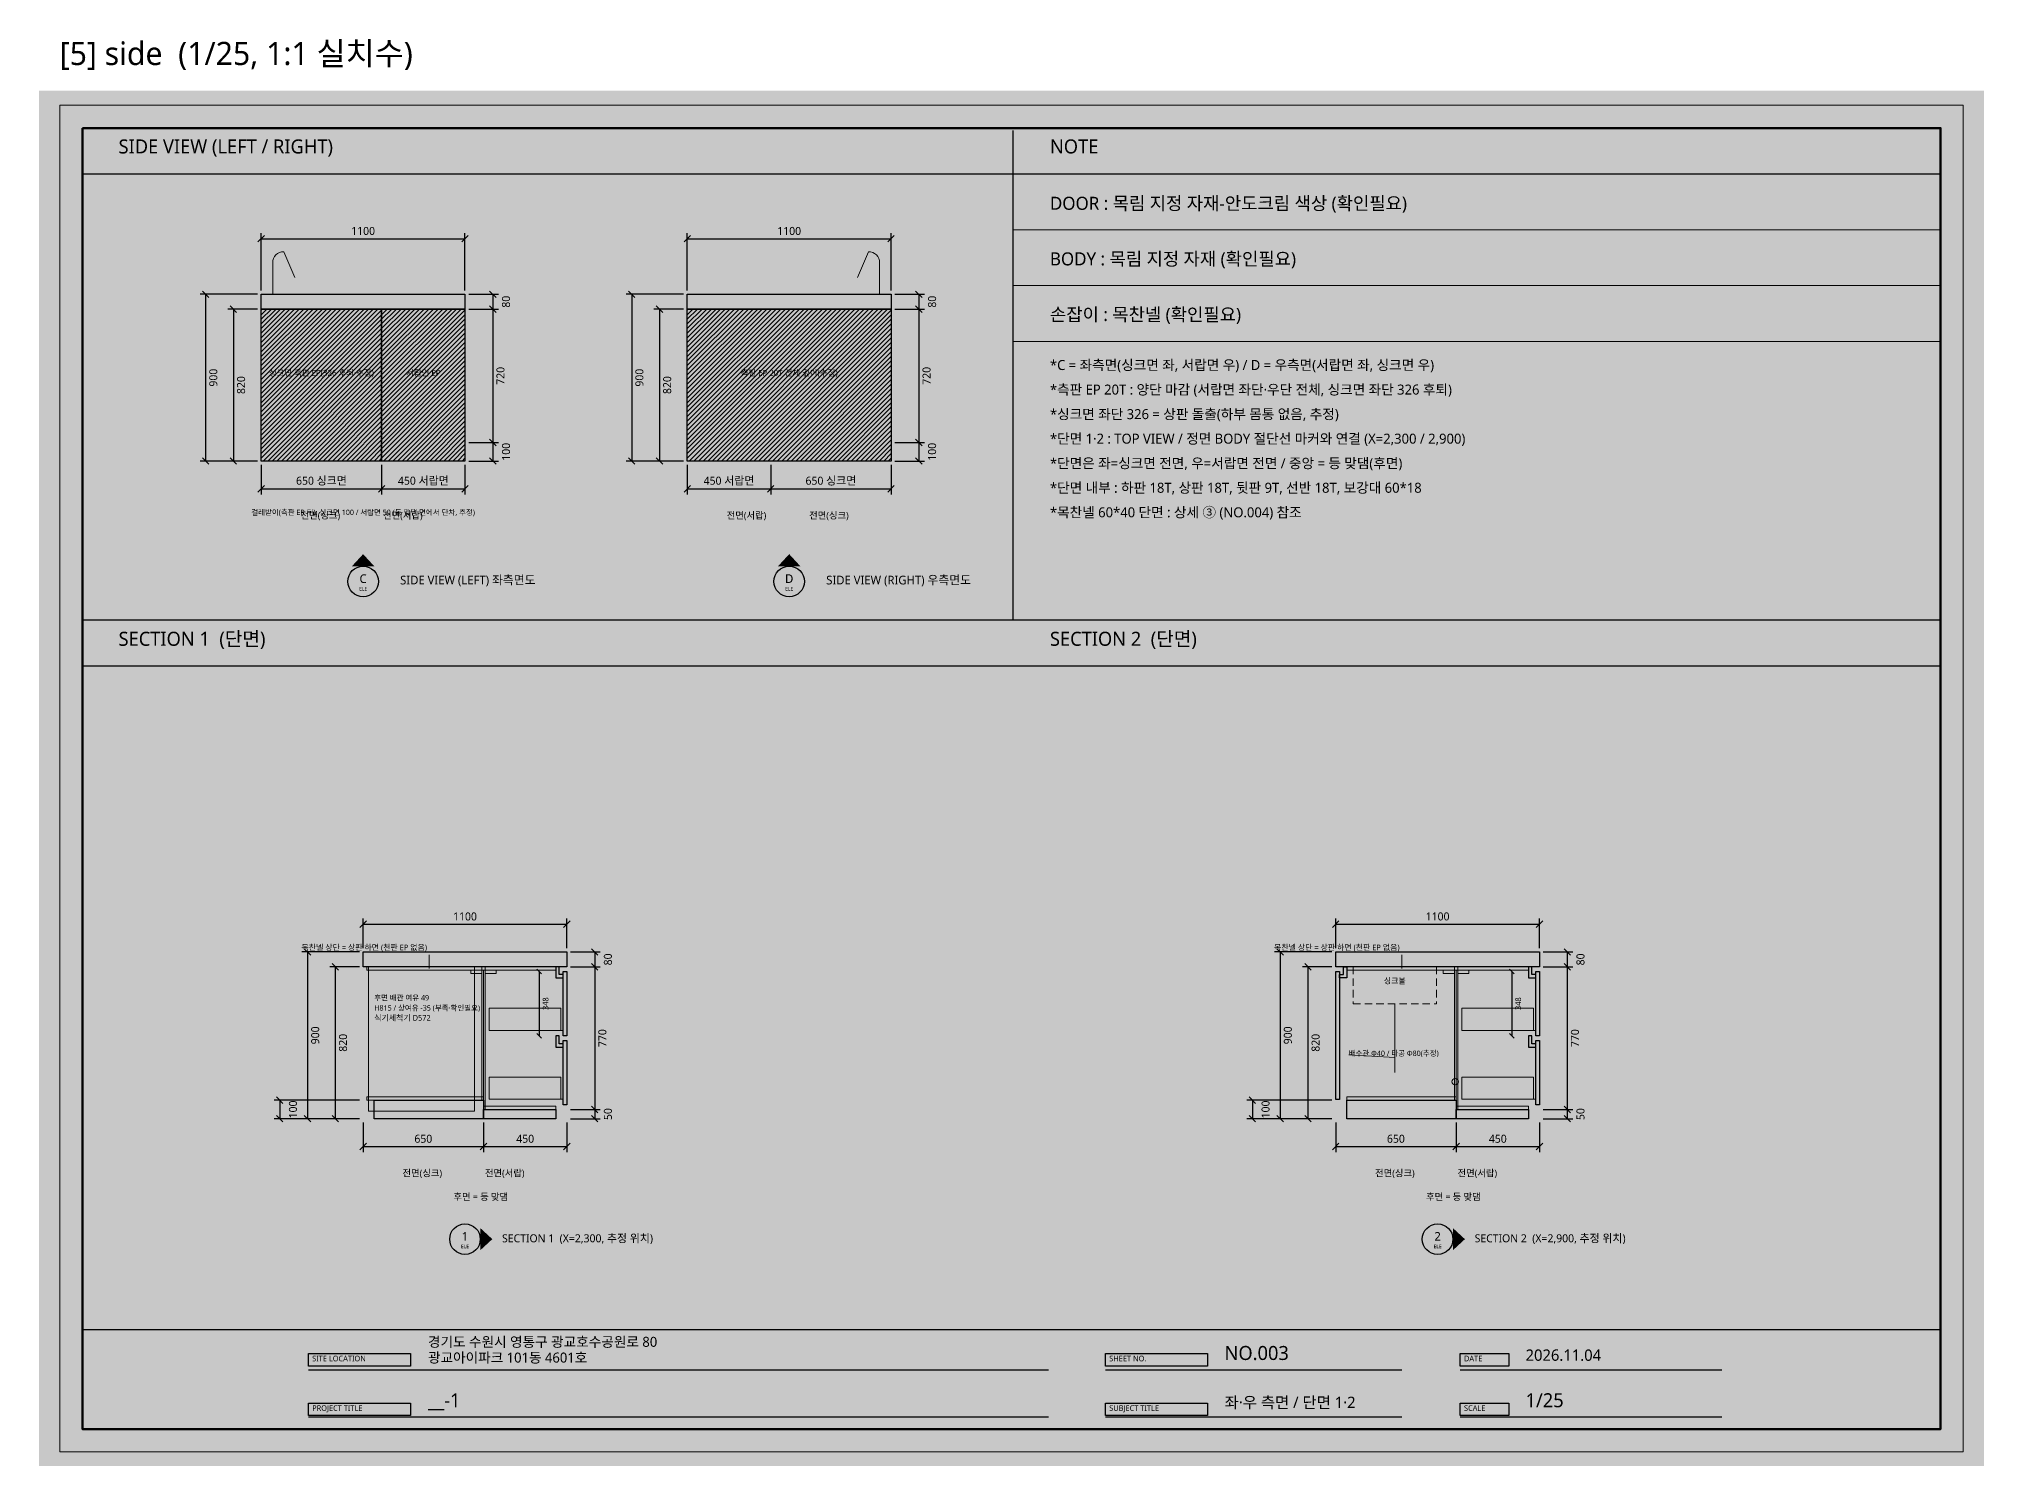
# Model space of a CAD drawing. Header units: millimetres. Extents: x 0 to 77490, y 0 to 7704.
# Drawn here: x 43890 to 54390, y 0 to 7704 of the extents above; entities that cross this region are included whole.
import ezdxf
from ezdxf.enums import TextEntityAlignment as Align

# ---------------------------------------------------------------- set-up
doc = ezdxf.new("R2010")
doc.units = ezdxf.units.MM
doc.header["$LTSCALE"] = 25
doc.layers.add('BG', color=7, linetype='Continuous', lineweight=0)
for name, color, linetype, lineweight, true_color in [('DIM', 7, 'Continuous', 13, 0x969696), ('FRAME', 7, 'Continuous', 100, 0x000000), ('NOTE_BLUE', 7, 'Continuous', 9, 0x0000ff), ('NOTE_RED', 7, 'Continuous', 25, 0xde0038), ('OUTLINE', 7, 'Continuous', 25, 0x000000), ('TEXT', 7, 'Continuous', 13, 0x000000), ('THIN', 7, 'Continuous', 5, 0x6e6e6e)]:
    doc.layers.add(name, color=color, linetype=linetype, lineweight=lineweight, true_color=true_color)
doc.layers.add('SHEET_FRAME_INFO', color=8, linetype='Continuous')
doc.styles.add('MALGUN', font='malgun.ttf')
doc.dimstyles.new('KAB', dxfattribs={"dimscale": 25, "dimtxt": 1.73, "dimasz": 0, "dimexe": 1.2, "dimexo": 0.8, "dimgap": 0.8, "dimtad": 1, "dimdec": 0, "dimtxsty": 'MALGUN', "dimtsz": 0.7, "dimcen": 2.5, "dimclrd": 256, "dimclre": 256, "dimclrt": 256, "dimazin": 3, "dimtfac": 1, "dimtmove": 0, "dimatfit": 3})

# ---------------------------------------------------------------- blocks, each defined once
blk = doc.blocks.new('FRAME_SHEET5')
at = {"layer": 'FRAME', "true_color": 0x555555}
h = blk.add_hatch(color=7, dxfattribs=at)
h.dxf.hatch_style = 1
h.paths.add_polyline_path([(1455, 607.5), (2005, 607.5), (2005, 540), (1455, 540)])
h = blk.add_hatch(color=7, dxfattribs=at)
h.dxf.hatch_style = 1
h.paths.add_polyline_path([(5757.5, 607.5), (6307.5, 607.5), (6307.5, 540), (5757.5, 540)])
h = blk.add_hatch(color=7, dxfattribs=at)
h.dxf.hatch_style = 1
h.paths.add_polyline_path([(7672.5, 607.5), (7935, 607.5), (7935, 540), (7672.5, 540)])
h = blk.add_hatch(color=7, dxfattribs=at)
h.dxf.hatch_style = 1
h.paths.add_polyline_path([(1455, 340), (2005, 340), (2005, 272.5), (1455, 272.5)])
h = blk.add_hatch(color=7, dxfattribs=at)
h.dxf.hatch_style = 1
h.paths.add_polyline_path([(5757.5, 340), (6307.5, 340), (6307.5, 272.5), (5757.5, 272.5)])
h = blk.add_hatch(color=7, dxfattribs=at)
h.dxf.hatch_style = 1
h.paths.add_polyline_path([(7672.5, 340), (7935, 340), (7935, 272.5), (7672.5, 272.5)])
at = {"layer": 'FRAME', "lineweight": 25, "true_color": 0x000000}
for p, q in [((5257.5, 7210), (5257.5, 4567.5)), ((235, 6975), (10265, 6975)), ((235, 4567.5), (10265, 4567.5)), ((235, 4320), (10265, 4320)), ((235, 737.5), (10265, 737.5))]:
    blk.add_line(p, q, dxfattribs=at)
at = {"layer": 'FRAME', "lineweight": 13, "true_color": 0x000000}
for p, q in [((5257.5, 6672.5), (10265, 6672.5)), ((5257.5, 6372.5), (10265, 6372.5)), ((5257.5, 6070), (10265, 6070))]:
    blk.add_line(p, q, dxfattribs=at)
blk.add_lwpolyline([(112.5, 7345), (10387.5, 7345), (10387.5, 77.5), (112.5, 77.5)], close=True, dxfattribs=at)
at = {"layer": 'FRAME', "lineweight": 100, "true_color": 0x000000}
blk.add_lwpolyline([(235, 7222.5), (10265, 7222.5), (10265, 200), (235, 200)], close=True, dxfattribs=at)
at = {"layer": 'OUTLINE', "lineweight": 25, "true_color": 0x000000}
for p, q in [((1455, 520), (5450, 520)), ((5757.5, 520), (7357.5, 520)), ((7672.5, 520), (9085, 520)), ((1455, 265), (5450, 265)), ((5757.5, 265), (7357.5, 265)), ((7672.5, 265), (9085, 265))]:
    blk.add_line(p, q, dxfattribs=at)
for points in [[(1455, 607.5), (2005, 607.5), (2005, 540), (1455, 540)], [(5757.5, 607.5), (6307.5, 607.5), (6307.5, 540), (5757.5, 540)], [(7672.5, 607.5), (7935, 607.5), (7935, 540), (7672.5, 540)], [(1455, 340), (2005, 340), (2005, 272.5), (1455, 272.5)], [(5757.5, 340), (6307.5, 340), (6307.5, 272.5), (5757.5, 272.5)], [(7672.5, 340), (7935, 340), (7935, 272.5), (7672.5, 272.5)]]:
    blk.add_lwpolyline(points, close=True, dxfattribs=at)
at = {"layer": 'TEXT', "true_color": 0x000000, "style": 'MALGUN'}
for s, height, p in [('SIDE VIEW (LEFT / RIGHT)', 75.6, (430, 7062.5)), ('NOTE', 75.6, (5457.5, 7062.5)), ('SECTION 1  (단면)', 75.6, (430, 4405)), ('SECTION 2  (단면)', 75.6, (5457.5, 4405)), ('경기도 수원시 영통구 광교호수공원로 80', 54, (2100, 627.5)), ('NO.003', 75.6, (6400, 550)), ('2026.11.04', 61.2, (8025, 550)), ('광교아이파크 101동 4601호', 54, (2100, 542.5)), ('__-1', 75.6, (2100, 295)), ('좌·우 측면 / 단면 1·2', 61.2, (6400, 295)), ('1/25', 75.6, (8025, 295))]:
    blk.add_text(s, height=height, dxfattribs=at).set_placement(p, align=Align.BOTTOM_LEFT)
at = {"layer": 'TEXT', "true_color": 0xffffff, "style": 'MALGUN'}
for s, p in [('SITE LOCATION', (1475, 556.25)), ('SHEET NO.', (5777.5, 556.25)), ('DATE', (7692.5, 556.25)), ('PROJECT TITLE', (1475, 288.75)), ('SUBJECT TITLE', (5777.5, 288.75)), ('SCALE', (7692.5, 288.75))]:
    blk.add_text(s, height=30.6, dxfattribs=at).set_placement(p, align=Align.BOTTOM_LEFT)
blk = doc.blocks.new('NOTE_S5')
at = {"layer": 'NOTE_BLUE', "true_color": 0x0000ff, "style": 'MALGUN'}
for s, p in [('*측판 EP 20T : 양단 마감 (서랍면 좌단·우단 전체, 싱크면 좌단 326 후퇴)', (5457.5, 5767.5)), ('*단면은 좌=싱크면 전면, 우=서랍면 전면 / 중앙 = 등 맞댐(후면)', (5457.5, 5370)), ('*목찬넬 60*40 단면 : 상세 ③ (NO.004) 참조', (5457.5, 5105))]:
    blk.add_text(s, height=54, dxfattribs=at).set_placement(p, align=Align.BOTTOM_LEFT)
at = {"layer": 'NOTE_RED', "true_color": 0xde0038, "style": 'MALGUN'}
for s, height, p in [('손잡이 : 목찬넬 (확인필요)', 70.2, (5457.5, 6160)), ('*싱크면 좌단 326 = 상판 돌출(하부 몸통 없음, 추정)', 54, (5457.5, 5635))]:
    blk.add_text(s, height=height, dxfattribs=at).set_placement(p, align=Align.BOTTOM_LEFT)
at = {"layer": 'TEXT', "true_color": 0x000000, "style": 'MALGUN'}
for s, height, p in [('DOOR : 목림 지정 자재-안도크림 색상 (확인필요)', 70.2, (5457.5, 6760)), ('BODY : 목림 지정 자재 (확인필요)', 70.2, (5457.5, 6460)), ('*C = 좌측면(싱크면 좌, 서랍면 우) / D = 우측면(서랍면 좌, 싱크면 우)', 54, (5457.5, 5900)), ('*단면 1·2 : TOP VIEW / 정면 BODY 절단선 마커와 연결 (X=2,300 / 2,900)', 54, (5457.5, 5502.5)), ('*단면 내부 : 하판 18T, 상판 18T, 뒷판 9T, 선반 18T, 보강대 60*18', 54, (5457.5, 5237.5))]:
    blk.add_text(s, height=height, dxfattribs=at).set_placement(p, align=Align.BOTTOM_LEFT)
blk = doc.blocks.new('VIEW_SIDE_LEFT_S5')
at = {"layer": 'OUTLINE', "true_color": 0x000000}
h = blk.add_hatch(color=7, dxfattribs=at)
h.dxf.hatch_style = 1
h.paths.add_polyline_path([(1375, 5140), (1292.5, 5140), (1292.5, 5170), (1225, 5125), (1292.5, 5080), (1292.5, 5110), (1375, 5110)])
at = {"layer": 'OUTLINE', "true_color": 0xe1e1e1}
h = blk.add_hatch(color=7, dxfattribs=at)
h.dxf.hatch_style = 1
h.paths.add_polyline_path([(1387.5, 5147.5), (1667.5, 5147.5), (1667.5, 5085), (1387.5, 5085)])
h = blk.add_hatch(color=7, dxfattribs=at)
h.dxf.hatch_style = 1
h.paths.add_polyline_path([(1832.5, 5147.5), (2112.5, 5147.5), (2112.5, 5085), (1832.5, 5085)])
at = {"layer": 'OUTLINE', "true_color": 0x000000}
h = blk.add_hatch(color=7, dxfattribs=at)
h.dxf.hatch_style = 1
h.paths.add_polyline_path([(2125, 5110), (2207.5, 5110), (2207.5, 5080), (2275, 5125), (2207.5, 5170), (2207.5, 5140), (2125, 5140)])
h = blk.add_hatch(color=7, dxfattribs=at)
h.dxf.hatch_style = 1
h.paths.add_polyline_path([(1690, 4857.5), (1810, 4857.5), (1750, 4922.5)])
at = {"layer": 'THIN', "lineweight": 5, "true_color": 0xa5a5a5}
h = blk.add_hatch(dxfattribs=at)
h.set_pattern_fill('ANSI31', scale=5.56777)
h.paths.add_polyline_path([(1200, 6245), (1850, 6245), (1850, 5425), (1200, 5425)])
h = blk.add_hatch(dxfattribs=at)
h.set_pattern_fill('ANSI31', scale=5.56777)
h.paths.add_polyline_path([(1850, 6245), (2300, 6245), (2300, 5425), (1850, 5425)])
at = {"layer": 'OUTLINE', "lineweight": 25, "true_color": 0x000000}
blk.add_line((1850, 5425), (1850, 6245), dxfattribs=at)
for points in [[(1200, 6325), (2300, 6325), (2300, 6245), (1200, 6245)], [(1200, 6245), (1850, 6245), (1850, 5425), (1200, 5425)], [(1850, 6245), (2300, 6245), (2300, 5425), (1850, 5425)]]:
    blk.add_lwpolyline(points, close=True, dxfattribs=at)
blk.add_circle((1750, 4775), 82.5, dxfattribs=at)
at = {"layer": 'THIN', "lineweight": 5, "true_color": 0x6e6e6e}
blk.add_lwpolyline([(1262, 6325), (1262, 6495), (1262, 6495), (1263.2, 6506.7), (1266.6, 6518), (1272.1, 6528.3), (1279.6, 6537.4), (1288.7, 6544.9), (1299, 6550.4), (1310.3, 6553.8), (1322, 6555), (1382, 6415)], dxfattribs=at)
at = {"layer": 'NOTE_BLUE', "true_color": 0x0000ff, "style": 'MALGUN'}
for s, p in [('싱크면 측판 EP(326 후퇴·추정)', (1525, 5875)), ('서랍면 EP', (2075, 5875))]:
    blk.add_text(s, height=32.4, dxfattribs=at).set_placement(p, align=Align.BOTTOM_CENTER)
at = {"layer": 'TEXT', "true_color": 0x5a5a5a, "style": 'MALGUN'}
blk.add_text('걸레받이(측판 EP 뒤): 싱크면 100 / 서랍면 50 (등 맞댐 면에서 단차, 추정)', height=28.8, dxfattribs=at).set_placement((1750, 5125), align=Align.BOTTOM_CENTER)
at = {"layer": 'TEXT', "true_color": 0x000000, "style": 'MALGUN'}
for s, height, p in [('전면(싱크)', 36, (1412.5, 5102.5)), ('전면(서랍)', 36, (1857.5, 5102.5)), ('SIDE VIEW (LEFT) 좌측면도', 46.8, (1950, 4745))]:
    blk.add_text(s, height=height, dxfattribs=at).set_placement(p, align=Align.BOTTOM_LEFT)
for s, height, p in [('ELE', 19.8, (1750, 4720)), ('C', 46.8, (1750, 4752.5))]:
    blk.add_text(s, height=height, dxfattribs=at).set_placement(p, align=Align.BOTTOM_CENTER)
at = {"layer": 'DIM', "lineweight": 13, "true_color": 0x5a5a5a}
blk.add_linear_dim(base=(1200, 6625), p1=(1200, 6325), p2=(2300, 6325), dimstyle='KAB', override={"dimscale": 25, "dimtxt": 1.728, "dimtsz": 0.7}, dxfattribs=at).render()
for base, p1, p2 in [((900, 6325), (1200, 6325), (1200, 5425)), ((2450, 6325), (2300, 6325), (2300, 6245)), ((1050, 6245), (1200, 6245), (1200, 5425)), ((2450, 6245), (2300, 6245), (2300, 5525)), ((2450, 5525), (2300, 5525), (2300, 5425))]:
    blk.add_linear_dim(base=base, p1=p1, p2=p2, angle=90, dimstyle='KAB', override={"dimscale": 25, "dimtxt": 1.728, "dimtsz": 0.7}, dxfattribs=at).render()
for base, p1, p2, text in [((1200, 5275), (1200, 5425), (1850, 5425), '<> 싱크면'), ((1850, 5275), (1850, 5425), (2300, 5425), '<> 서랍면')]:
    blk.add_linear_dim(base=base, p1=p1, p2=p2, text=text, dimstyle='KAB', override={"dimscale": 25, "dimtxt": 1.728, "dimtsz": 0.7}, dxfattribs=at).render()
blk = doc.blocks.new('VIEW_SIDE_RIGHT_S5')
at = {"layer": 'OUTLINE', "true_color": 0x000000}
h = blk.add_hatch(color=7, dxfattribs=at)
h.dxf.hatch_style = 1
h.paths.add_polyline_path([(3675, 5140), (3592.5, 5140), (3592.5, 5170), (3525, 5125), (3592.5, 5080), (3592.5, 5110), (3675, 5110)])
at = {"layer": 'OUTLINE', "true_color": 0xe1e1e1}
h = blk.add_hatch(color=7, dxfattribs=at)
h.dxf.hatch_style = 1
h.paths.add_polyline_path([(3687.5, 5147.5), (3967.5, 5147.5), (3967.5, 5085), (3687.5, 5085)])
h = blk.add_hatch(color=7, dxfattribs=at)
h.dxf.hatch_style = 1
h.paths.add_polyline_path([(4132.5, 5147.5), (4412.5, 5147.5), (4412.5, 5085), (4132.5, 5085)])
at = {"layer": 'OUTLINE', "true_color": 0x000000}
h = blk.add_hatch(color=7, dxfattribs=at)
h.dxf.hatch_style = 1
h.paths.add_polyline_path([(4425, 5110), (4507.5, 5110), (4507.5, 5080), (4575, 5125), (4507.5, 5170), (4507.5, 5140), (4425, 5140)])
h = blk.add_hatch(color=7, dxfattribs=at)
h.dxf.hatch_style = 1
h.paths.add_polyline_path([(3990, 4857.5), (4110, 4857.5), (4050, 4922.5)])
at = {"layer": 'THIN', "lineweight": 5, "true_color": 0xa5a5a5}
h = blk.add_hatch(dxfattribs=at)
h.set_pattern_fill('ANSI31', scale=5.56777)
h.paths.add_polyline_path([(3500, 6245), (4600, 6245), (4600, 5425), (3500, 5425)])
at = {"layer": 'OUTLINE', "lineweight": 25, "true_color": 0x000000}
for points in [[(3500, 6325), (4600, 6325), (4600, 6245), (3500, 6245)], [(3500, 6245), (4600, 6245), (4600, 5425), (3500, 5425)]]:
    blk.add_lwpolyline(points, close=True, dxfattribs=at)
blk.add_circle((4050, 4775), 82.5, dxfattribs=at)
at = {"layer": 'THIN', "lineweight": 5, "true_color": 0x6e6e6e}
blk.add_lwpolyline([(4538, 6325), (4538, 6495), (4538, 6495), (4536.8, 6506.7), (4533.4, 6518), (4527.9, 6528.3), (4520.4, 6537.4), (4511.3, 6544.9), (4501, 6550.4), (4489.7, 6553.8), (4478, 6555), (4418, 6415)], dxfattribs=at)
at = {"layer": 'NOTE_BLUE', "true_color": 0x0000ff, "style": 'MALGUN'}
blk.add_text('측판 EP 20T 전체 깊이(추정)', height=32.4, dxfattribs=at).set_placement((4050, 5875), align=Align.BOTTOM_CENTER)
at = {"layer": 'TEXT', "true_color": 0x000000, "style": 'MALGUN'}
for s, height, p in [('전면(서랍)', 36, (3712.5, 5102.5)), ('전면(싱크)', 36, (4157.5, 5102.5)), ('SIDE VIEW (RIGHT) 우측면도', 46.8, (4250, 4745))]:
    blk.add_text(s, height=height, dxfattribs=at).set_placement(p, align=Align.BOTTOM_LEFT)
for s, height, p in [('ELE', 19.8, (4050, 4720)), ('D', 46.8, (4050, 4752.5))]:
    blk.add_text(s, height=height, dxfattribs=at).set_placement(p, align=Align.BOTTOM_CENTER)
at = {"layer": 'DIM', "lineweight": 13, "true_color": 0x5a5a5a}
blk.add_linear_dim(base=(3500, 6625), p1=(3500, 6325), p2=(4600, 6325), dimstyle='KAB', override={"dimscale": 25, "dimtxt": 1.728, "dimtsz": 0.7}, dxfattribs=at).render()
for base, p1, p2 in [((3200, 6325), (3500, 6325), (3500, 5425)), ((4750, 6325), (4600, 6325), (4600, 6245)), ((3350, 6245), (3500, 6245), (3500, 5425)), ((4750, 6245), (4600, 6245), (4600, 5525)), ((4750, 5525), (4600, 5525), (4600, 5425))]:
    blk.add_linear_dim(base=base, p1=p1, p2=p2, angle=90, dimstyle='KAB', override={"dimscale": 25, "dimtxt": 1.728, "dimtsz": 0.7}, dxfattribs=at).render()
for base, p1, p2, text in [((3500, 5275), (3500, 5425), (3950, 5425), '<> 서랍면'), ((3950, 5275), (3950, 5425), (4600, 5425), '<> 싱크면')]:
    blk.add_linear_dim(base=base, p1=p1, p2=p2, text=text, dimstyle='KAB', override={"dimscale": 25, "dimtxt": 1.728, "dimtsz": 0.7}, dxfattribs=at).render()
blk = doc.blocks.new('SECTION_1_S5')
at = {"layer": 'OUTLINE', "true_color": 0x000000}
h = blk.add_hatch(color=7, dxfattribs=at)
h.dxf.hatch_style = 1
h.paths.add_polyline_path([(1925, 1590), (1842.5, 1590), (1842.5, 1620), (1775, 1575), (1842.5, 1530), (1842.5, 1560), (1925, 1560)])
at = {"layer": 'OUTLINE', "true_color": 0xe1e1e1}
h = blk.add_hatch(color=7, dxfattribs=at)
h.dxf.hatch_style = 1
h.paths.add_polyline_path([(1937.5, 1597.5), (2217.5, 1597.5), (2217.5, 1535), (1937.5, 1535)])
h = blk.add_hatch(color=7, dxfattribs=at)
h.dxf.hatch_style = 1
h.paths.add_polyline_path([(2382.5, 1597.5), (2662.5, 1597.5), (2662.5, 1535), (2382.5, 1535)])
at = {"layer": 'OUTLINE', "true_color": 0x000000}
h = blk.add_hatch(color=7, dxfattribs=at)
h.dxf.hatch_style = 1
h.paths.add_polyline_path([(2675, 1560), (2757.5, 1560), (2757.5, 1530), (2825, 1575), (2757.5, 1620), (2757.5, 1590), (2675, 1590)])
at = {"layer": 'OUTLINE', "true_color": 0xe1e1e1}
h = blk.add_hatch(color=7, dxfattribs=at)
h.dxf.hatch_style = 1
h.paths.add_polyline_path([(2212.5, 1470), (2587.5, 1470), (2587.5, 1407.5), (2212.5, 1407.5)])
at = {"layer": 'OUTLINE', "true_color": 0x000000}
h = blk.add_hatch(color=7, dxfattribs=at)
h.dxf.hatch_style = 1
h.paths.add_polyline_path([(2382.5, 1285), (2382.5, 1165), (2447.5, 1225)])
at = {"layer": 'NOTE_BLUE', "lineweight": 9, "true_color": 0x0000ff}
blk.add_line((2107.5, 2760), (2107.5, 2685), dxfattribs=at)
at = {"layer": 'NOTE_RED', "lineweight": 13, "true_color": 0xde0038}
blk.add_lwpolyline([(1780, 2695), (2352, 2695), (2352, 1915), (1780, 1915)], close=True, dxfattribs=at)
at = {"layer": 'OUTLINE', "lineweight": 25, "true_color": 0x000000}
for points in [[(1750, 2775), (2850, 2775), (2850, 2695), (1750, 2695)], [(2808, 2695), (2790, 2695), (2790, 2635), (2830, 2635), (2830, 2653), (2808, 2653)], [(2830, 2670), (2850, 2670), (2850, 2322), (2830, 2322)], [(2808, 2322), (2790, 2322), (2790, 2262), (2830, 2262), (2830, 2280), (2808, 2280)], [(2830, 2297), (2850, 2297), (2850, 1950), (2830, 1950)], [(1810, 1975), (2400, 1975), (2400, 1875), (1810, 1875)], [(2400, 1925), (2790, 1925), (2790, 1875), (2400, 1875)]]:
    blk.add_lwpolyline(points, close=True, dxfattribs=at)
blk.add_circle((2300, 1225), 82.5, dxfattribs=at)
at = {"layer": 'THIN', "lineweight": 5, "true_color": 0x6e6e6e}
for p, q in [((2430, 2352), (2830, 2352)), ((2430, 1980), (2830, 1980))]:
    blk.add_line(p, q, dxfattribs=at)
for points in [[(1770, 2695), (2391, 2695), (2391, 2677), (1770, 2677)], [(2331, 2677), (2391, 2677), (2391, 2659), (2331, 2659)], [(2391, 2677), (2400, 2677), (2400, 1993), (2391, 1993)], [(2400, 2677), (2409, 2677), (2409, 1943), (2400, 1943)], [(2409, 2695), (2790, 2695), (2790, 2677), (2409, 2677)], [(2409, 2677), (2469, 2677), (2469, 2659), (2409, 2659)], [(2430, 2472), (2817, 2472), (2817, 2352), (2430, 2352)], [(2430, 2100), (2817, 2100), (2817, 1980), (2430, 1980)], [(1770, 1993), (2391, 1993), (2391, 1975), (1770, 1975)], [(2409, 1943), (2790, 1943), (2790, 1925), (2409, 1925)]]:
    blk.add_lwpolyline(points, close=True, dxfattribs=at)
at = {"layer": 'NOTE_BLUE', "true_color": 0x0000ff, "style": 'MALGUN'}
blk.add_text('목찬넬 상단 = 상판 하면 (천판 EP 없음)', height=30.6, dxfattribs=at).set_placement((2095, 2775), align=Align.BOTTOM_RIGHT)
at = {"layer": 'NOTE_RED', "true_color": 0xde0038, "style": 'MALGUN'}
for s, height, p in [('후면 배관 여유 49', 28.8, (1810, 2505)), ('식기세척기 D572', 30.6, (1810, 2395)), ('H815 / 상여유 -35 (부족·확인필요)', 28.8, (1810, 2450))]:
    blk.add_text(s, height=height, dxfattribs=at).set_placement(p, align=Align.BOTTOM_LEFT)
at = {"layer": 'TEXT', "true_color": 0x000000, "style": 'MALGUN'}
for s, height, p in [('전면(싱크)', 36, (1962.5, 1552.5)), ('전면(서랍)', 36, (2407.5, 1552.5)), ('후면 = 등 맞댐', 36, (2237.5, 1425)), ('SECTION 1  (X=2,300, 추정 위치)', 43.2, (2500, 1195))]:
    blk.add_text(s, height=height, dxfattribs=at).set_placement(p, align=Align.BOTTOM_LEFT)
for s, height, p in [('1', 46.8, (2300, 1202.5)), ('ELE', 19.8, (2300, 1170))]:
    blk.add_text(s, height=height, dxfattribs=at).set_placement(p, align=Align.BOTTOM_CENTER)
at = {"layer": 'DIM', "lineweight": 13, "true_color": 0x5a5a5a}
for base, p1, p2 in [((1750, 2925), (1750, 2775), (2850, 2775)), ((1750, 1725), (1750, 1875), (2400, 1875)), ((2400, 1725), (2400, 1875), (2850, 1875))]:
    blk.add_linear_dim(base=base, p1=p1, p2=p2, dimstyle='KAB', override={"dimscale": 25, "dimtxt": 1.728, "dimtsz": 0.7}, dxfattribs=at).render()
for base, p1, p2, override in [((1450, 2775), (1750, 2775), (1750, 1875), {"dimscale": 25, "dimtxt": 1.728, "dimtsz": 0.7}), ((3000, 2775), (2850, 2775), (2850, 2695), {"dimscale": 25, "dimtxt": 1.728, "dimtsz": 0.7}), ((1600, 2695), (1750, 2695), (1750, 1875), {"dimscale": 25, "dimtxt": 1.728, "dimtsz": 0.7}), ((2700, 2670), (2700, 2670), (2700, 2322), {"dimscale": 25, "dimtxt": 1.224, "dimtsz": 0.5, "dimse1": 1, "dimse2": 1}), ((3000, 2695), (2850, 2695), (2850, 1925), {"dimscale": 25, "dimtxt": 1.728, "dimtsz": 0.7}), ((1300, 1975), (1750, 1975), (1750, 1875), {"dimscale": 25, "dimtxt": 1.728, "dimtsz": 0.7}), ((3000, 1925), (2850, 1925), (2850, 1875), {"dimscale": 25, "dimtxt": 1.728, "dimtsz": 0.7})]:
    blk.add_linear_dim(base=base, p1=p1, p2=p2, angle=90, dimstyle='KAB', override=override, dxfattribs=at).render()
blk = doc.blocks.new('SECTION_2_S5')
at = {"layer": 'OUTLINE', "true_color": 0x000000}
h = blk.add_hatch(color=7, dxfattribs=at)
h.dxf.hatch_style = 1
h.paths.add_polyline_path([(7175, 1590), (7092.5, 1590), (7092.5, 1620), (7025, 1575), (7092.5, 1530), (7092.5, 1560), (7175, 1560)])
at = {"layer": 'OUTLINE', "true_color": 0xe1e1e1}
h = blk.add_hatch(color=7, dxfattribs=at)
h.dxf.hatch_style = 1
h.paths.add_polyline_path([(7187.5, 1597.5), (7467.5, 1597.5), (7467.5, 1535), (7187.5, 1535)])
h = blk.add_hatch(color=7, dxfattribs=at)
h.dxf.hatch_style = 1
h.paths.add_polyline_path([(7632.5, 1597.5), (7912.5, 1597.5), (7912.5, 1535), (7632.5, 1535)])
at = {"layer": 'OUTLINE', "true_color": 0x000000}
h = blk.add_hatch(color=7, dxfattribs=at)
h.dxf.hatch_style = 1
h.paths.add_polyline_path([(7925, 1560), (8007.5, 1560), (8007.5, 1530), (8075, 1575), (8007.5, 1620), (8007.5, 1590), (7925, 1590)])
at = {"layer": 'OUTLINE', "true_color": 0xe1e1e1}
h = blk.add_hatch(color=7, dxfattribs=at)
h.dxf.hatch_style = 1
h.paths.add_polyline_path([(7462.5, 1470), (7837.5, 1470), (7837.5, 1407.5), (7462.5, 1407.5)])
at = {"layer": 'OUTLINE', "true_color": 0x000000}
h = blk.add_hatch(color=7, dxfattribs=at)
h.dxf.hatch_style = 1
h.paths.add_polyline_path([(7632.5, 1285), (7632.5, 1165), (7697.5, 1225)])
at = {"layer": 'NOTE_BLUE', "lineweight": 9, "true_color": 0x0000ff}
for p, q in [((7357.5, 2760), (7357.5, 2685)), ((7094, 2695), (7094, 2655)), ((7094, 2632.5), (7094, 2592.5)), ((7544, 2695), (7544, 2655)), ((7544, 2632.5), (7544, 2592.5)), ((7094, 2570), (7094, 2530)), ((7544, 2570), (7544, 2530)), ((7094, 2507.5), (7094, 2495)), ((7094, 2495), (7134, 2495)), ((7156.5, 2495), (7196.5, 2495)), ((7219, 2495), (7259, 2495)), ((7281.5, 2495), (7321.5, 2495)), ((7319, 2495), (7319, 2125)), ((7344, 2495), (7384, 2495)), ((7406.5, 2495), (7446.5, 2495)), ((7469, 2495), (7509, 2495)), ((7531.5, 2495), (7544, 2495)), ((7544, 2507.5), (7544, 2495)), ((7070, 2219), (7319, 2205))]:
    blk.add_line(p, q, dxfattribs=at)
blk.add_circle((7645, 2075), 17.5, dxfattribs=at)
at = {"layer": 'OUTLINE', "lineweight": 25, "true_color": 0x000000}
for points in [[(7000, 2775), (8100, 2775), (8100, 2695), (7000, 2695)], [(7000, 2670), (7020, 2670), (7020, 1979), (7000, 1979)], [(7042, 2695), (7060, 2695), (7060, 2635), (7020, 2635), (7020, 2653), (7042, 2653)], [(8058, 2695), (8040, 2695), (8040, 2635), (8080, 2635), (8080, 2653), (8058, 2653)], [(8080, 2670), (8100, 2670), (8100, 2322), (8080, 2322)], [(8058, 2322), (8040, 2322), (8040, 2262), (8080, 2262), (8080, 2280), (8058, 2280)], [(8080, 2297), (8100, 2297), (8100, 1950), (8080, 1950)], [(7060, 1975), (7650, 1975), (7650, 1875), (7060, 1875)], [(7650, 1925), (8040, 1925), (8040, 1875), (7650, 1875)]]:
    blk.add_lwpolyline(points, close=True, dxfattribs=at)
blk.add_circle((7550, 1225), 82.5, dxfattribs=at)
at = {"layer": 'THIN', "lineweight": 5, "true_color": 0x6e6e6e}
for p, q in [((7680, 2352), (8080, 2352)), ((7680, 1980), (8080, 1980))]:
    blk.add_line(p, q, dxfattribs=at)
for points in [[(7060, 2695), (7641, 2695), (7641, 2677), (7060, 2677)], [(7581, 2677), (7641, 2677), (7641, 2659), (7581, 2659)], [(7641, 2677), (7650, 2677), (7650, 1993), (7641, 1993)], [(7650, 2677), (7659, 2677), (7659, 1943), (7650, 1943)], [(7659, 2695), (8040, 2695), (8040, 2677), (7659, 2677)], [(7659, 2677), (7719, 2677), (7719, 2659), (7659, 2659)], [(7680, 2472), (8067, 2472), (8067, 2352), (7680, 2352)], [(7680, 2100), (8067, 2100), (8067, 1980), (7680, 1980)], [(7060, 1993), (7641, 1993), (7641, 1975), (7060, 1975)], [(7659, 1943), (8040, 1943), (8040, 1925), (7659, 1925)]]:
    blk.add_lwpolyline(points, close=True, dxfattribs=at)
at = {"layer": 'NOTE_BLUE', "true_color": 0x0000ff, "style": 'MALGUN'}
blk.add_text('목찬넬 상단 = 상판 하면 (천판 EP 없음)', height=30.6, dxfattribs=at).set_placement((7345, 2775), align=Align.BOTTOM_RIGHT)
blk.add_text('싱크볼', height=30.6, dxfattribs=at).set_placement((7319, 2595), align=Align.BOTTOM_CENTER)
blk.add_text('배수관 Φ40 / 타공 Φ80(추정)', height=28.8, dxfattribs=at).set_placement((7070, 2205), align=Align.BOTTOM_LEFT)
at = {"layer": 'TEXT', "true_color": 0x000000, "style": 'MALGUN'}
for s, height, p in [('전면(싱크)', 36, (7212.5, 1552.5)), ('전면(서랍)', 36, (7657.5, 1552.5)), ('후면 = 등 맞댐', 36, (7487.5, 1425)), ('SECTION 2  (X=2,900, 추정 위치)', 43.2, (7750, 1195))]:
    blk.add_text(s, height=height, dxfattribs=at).set_placement(p, align=Align.BOTTOM_LEFT)
for s, height, p in [('2', 46.8, (7550, 1202.5)), ('ELE', 19.8, (7550, 1170))]:
    blk.add_text(s, height=height, dxfattribs=at).set_placement(p, align=Align.BOTTOM_CENTER)
at = {"layer": 'DIM', "lineweight": 13, "true_color": 0x5a5a5a}
for base, p1, p2 in [((7000, 2925), (7000, 2775), (8100, 2775)), ((7000, 1725), (7000, 1875), (7650, 1875)), ((7650, 1725), (7650, 1875), (8100, 1875))]:
    blk.add_linear_dim(base=base, p1=p1, p2=p2, dimstyle='KAB', override={"dimscale": 25, "dimtxt": 1.728, "dimtsz": 0.7}, dxfattribs=at).render()
for base, p1, p2, override in [((6700, 2775), (7000, 2775), (7000, 1875), {"dimscale": 25, "dimtxt": 1.728, "dimtsz": 0.7}), ((8250, 2775), (8100, 2775), (8100, 2695), {"dimscale": 25, "dimtxt": 1.728, "dimtsz": 0.7}), ((6850, 2695), (7000, 2695), (7000, 1875), {"dimscale": 25, "dimtxt": 1.728, "dimtsz": 0.7}), ((7950, 2670), (7950, 2670), (7950, 2322), {"dimscale": 25, "dimtxt": 1.224, "dimtsz": 0.5, "dimse1": 1, "dimse2": 1}), ((8250, 2695), (8100, 2695), (8100, 1925), {"dimscale": 25, "dimtxt": 1.728, "dimtsz": 0.7}), ((6550, 1975), (7000, 1975), (7000, 1875), {"dimscale": 25, "dimtxt": 1.728, "dimtsz": 0.7}), ((8250, 1925), (8100, 1925), (8100, 1875), {"dimscale": 25, "dimtxt": 1.728, "dimtsz": 0.7})]:
    blk.add_linear_dim(base=base, p1=p1, p2=p2, angle=90, dimstyle='KAB', override=override, dxfattribs=at).render()

msp = doc.modelspace()

# ---------------------------------------------------------------- hatches: boundary and pattern name
at = {"layer": 'BG', "true_color": 0xffffff}
h = msp.add_hatch(color=7, dxfattribs=at)
h.dxf.hatch_style = 1
h.paths.add_polyline_path([(43890, 0), (54390, 0), (54390, 7425), (43890, 7425)])

# ---------------------------------------------------------------- block references
for name in ['FRAME_SHEET5', 'NOTE_S5', 'VIEW_SIDE_LEFT_S5', 'VIEW_SIDE_RIGHT_S5', 'SECTION_1_S5', 'SECTION_2_S5']:
    msp.add_blockref(name, (43890, 0))

# ---------------------------------------------------------------- texts
at = {"layer": 'SHEET_FRAME_INFO', "style": 'MALGUN'}
msp.add_text('[5] side  (1/25, 1:1 실치수)', height=125, dxfattribs=at).set_placement((44002.5, 7525), align=Align.BOTTOM_LEFT)

doc.saveas('drawing.dxf')
